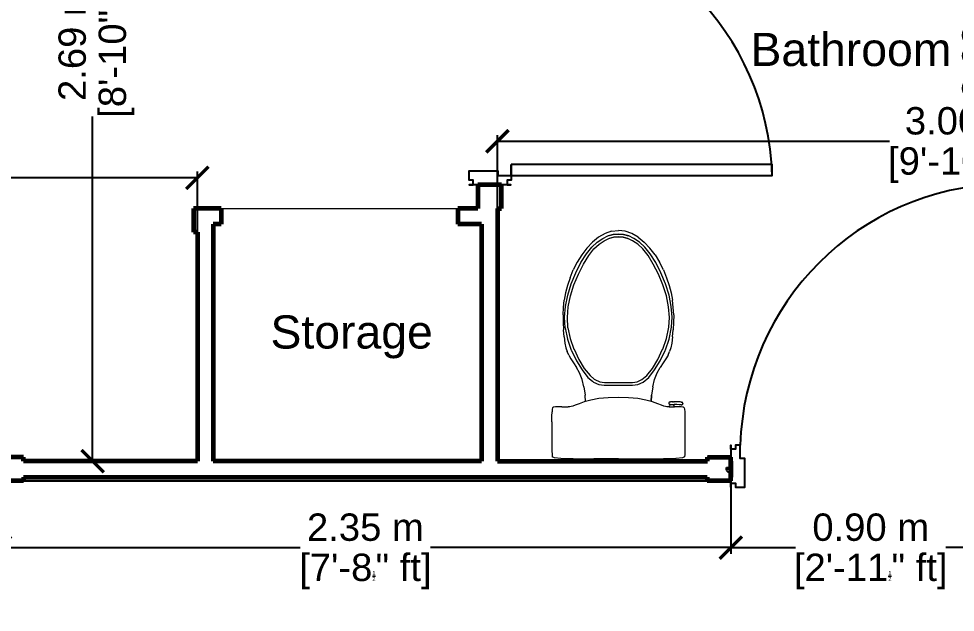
# Model space of a CAD drawing. Header units: metres. Extents: x 12.2 to 77.2, y 18.8 to 35.5.
# Drawn here: x 30.373 to 33.386, y 26.109 to 28.018 of the extents above; entities that cross this region are included whole.
import ezdxf

# ---------------------------------------------------------------- set-up
doc = ezdxf.new("R2010")
doc.units = ezdxf.units.M
doc.layers.get('Defpoints').update_dxf_attribs({"lineweight": 0})
for name, color, linetype, lineweight in [('0inne_gulv', 7, 'Continuous', 13), ('200', 7, 'Continuous', 0), ('A-WALL', 250, 'Continuous', 60)]:
    doc.layers.add(name, color=color, linetype=linetype, lineweight=lineweight)
doc.styles.get("Standard").update_dxf_attribs({"font": 'arial.ttf'})
doc.styles.add('TEXTS', font='swissl.ttf')
doc.dimstyles.new('Copy of DIMTEXT', dxfattribs={"dimscale": 0.3, "dimtxt": 0.22, "dimasz": 0.18, "dimexe": 0.05, "dimexo": 0.05, "dimgap": 0.05, "dimtad": 0, "dimzin": 1, "dimdsep": 46, "dimtxsty": 'TEXTS', "dimblk": 'ARCHTICK', "dimcen": 0.1, "dimclrd": 256, "dimclre": 6, "dimclrt": 7, "dimadec": 0, "dimazin": 0, "dimtfac": 0.15, "dimtix": 1, "dimtofl": 0, "dimtmove": 1, "dimatfit": 3, "dimldrblk": 'OPEN', "dimfxl": 1, "dimtolj": 1, "dimtzin": 0, "dimarcsym": 0})

# ---------------------------------------------------------------- blocks, each defined once
blk = doc.blocks.new('*U22')
blk.add_lwpolyline([(33.6, 1124.4, -0.396717), (966.4, 192)], format="xyb")
for points in [[(72, 192), (33.6, 192), (33.6, 1124.4), (72, 1124.4)], [(33.6, 192), (16.8, 192), (16.8, 192), (16.8, 192), (16.8, 192), (16.8, 177), (0, 177), (0, 190.9), (0, 40.9), (0, 55.9), (16.8, 55.9), (16.8, 40.9), (33.6, 40.9), (33.6, 40.9), (50, 40.9), (50, 144), (33.6, 144)], [(1000, 177), (1000, 192), (1000, 192), (1000, 40.9), (1000, 55.9), (983.2, 55.9), (983.2, 40.9), (966.4, 40.9), (966.4, 40.9), (950, 40.9), (950, 144), (966.4, 144), (966.4, 192), (983.2, 192), (983.2, 177)]]:
    blk.add_lwpolyline(points, close=True)
blk.add_lwpolyline([(33.6, 192), (72, 192)])
blk = doc.blocks.new('elongated toilet pl')
at = {"layer": '200'}
for p, q in [((19.64, 19.92), (19.71, 20.77)), ((19.71, 20.77), (19.88, 21.08)), ((20.19, 21.09), (19.88, 21.08)), ((20.69, 21.11), (20.19, 21.09)), ((21.33, 21.11), (20.69, 21.11)), ((22.09, 21.11), (21.33, 21.11)), ((23.78, 21.12), (22.09, 21.11)), ((24.61, 21.12), (23.78, 21.12)), ((24.61, 21.12), (25.36, 21.11)), ((25.36, 21.11), (25.94, 21.1)), ((26.31, 21.08), (25.94, 21.1)), ((26.5, 21.02), (26.31, 21.08)), ((26.58, 20.89), (26.5, 21.02)), ((26.61, 20.64), (26.58, 20.89)), ((26.62, 20.25), (26.61, 20.64)), ((19.64, 19.91), (19.62, 18.23)), ((19.64, 19.92), (19.64, 19.91)), ((26.62, 19.79), (26.62, 20.25)), ((26.62, 19.79), (26.63, 18.93)), ((33.62, 18.84), (34.09, 19.06)), ((34.62, 19.22), (34.09, 19.06)), ((35.26, 19.35), (34.62, 19.22)), ((36.08, 19.47), (35.26, 19.35)), ((36.08, 19.47), (37.02, 19.56)), ((38.03, 19.61), (37.02, 19.56)), ((39.07, 19.61), (38.03, 19.61)), ((39.07, 19.61), (40.07, 19.56)), ((40.07, 19.56), (41.05, 19.45)), ((42.04, 19.26), (41.05, 19.45)), ((43.05, 19), (42.04, 19.26)), ((19.62, 18.23), (19.61, 15.45)), ((26.63, 18.68), (26.63, 18.93)), ((26.66, 18.49), (26.63, 18.68)), ((26.72, 18.28), (26.66, 18.49)), ((26.85, 17.96), (26.72, 18.28)), ((27.05, 17.45), (26.85, 17.96)), ((31.21, 17.37), (31.96, 17.78)), ((32.59, 18.19), (31.96, 17.78)), ((33.14, 18.56), (32.59, 18.19)), ((33.62, 18.84), (33.14, 18.56)), ((37.31, 18.94), (37.31, 18.94)), ((44.09, 18.65), (43.05, 19)), ((44.09, 18.65), (45.15, 18.22)), ((46.19, 17.7), (45.15, 18.22)), ((27.29, 16.74), (27.05, 17.45)), ((27.34, 16.56), (27.29, 16.74)), ((27.34, 16.56), (28.19, 16.63)), ((27.53, 15.85), (27.34, 16.56)), ((28.19, 16.63), (28.2, 16.63)), ((29.32, 16.78), (28.2, 16.63)), ((29.32, 16.78), (30.34, 17.03)), ((30.34, 17.03), (31.21, 17.37)), ((31.21, 17.37), (31.21, 17.37)), ((47.18, 17.09), (46.19, 17.7)), ((48.1, 16.39), (47.18, 17.09)), ((19.6, 12.12), (19.61, 15.45)), ((27.73, 14.77), (27.53, 15.85)), ((30.37, 15.38), (30.38, 15.38)), ((48.1, 16.39), (48.91, 15.62)), ((49.58, 14.79), (48.91, 15.62)), ((27.85, 13.49), (27.73, 14.77)), ((50.08, 13.92), (49.58, 14.79)), ((27.89, 12.12), (27.85, 13.49)), ((50.38, 13.03), (50.08, 13.92)), ((50.38, 13.03), (50.48, 12.12)), ((19.6, 12.12), (19.61, 8.79)), ((27.85, 10.75), (27.89, 12.12)), ((50.38, 11.22), (50.48, 12.12)), ((27.73, 9.48), (27.85, 10.75)), ((49.58, 9.45), (50.08, 10.32)), ((50.08, 10.32), (50.38, 11.22)), ((27.53, 8.39), (27.73, 9.48)), ((49.58, 9.45), (48.91, 8.62)), ((19.61, 8.79), (19.62, 6.01)), ((27.29, 7.5), (27.34, 7.69)), ((27.34, 7.69), (27.53, 8.39)), ((28.19, 7.62), (27.34, 7.69)), ((27.34, 7.69), (28.19, 7.62)), ((28.2, 7.62), (28.19, 7.62)), ((28.19, 7.62), (28.2, 7.62)), ((29.32, 7.46), (28.2, 7.62)), ((47.18, 7.15), (48.1, 7.85)), ((48.1, 7.85), (48.91, 8.62)), ((26.85, 6.28), (27.05, 6.8)), ((27.05, 6.8), (27.29, 7.5)), ((29.32, 7.46), (30.34, 7.22)), ((30.34, 7.22), (31.21, 6.87)), ((31.21, 6.87), (31.96, 6.47)), ((32.59, 6.06), (31.96, 6.47)), ((45.15, 6.03), (46.19, 6.55)), ((47.18, 7.15), (46.19, 6.55)), ((19.62, 6.01), (19.64, 4.33)), ((26.63, 5.25), (26.62, 4.53)), ((26.63, 5.56), (26.66, 5.75)), ((26.63, 5.31), (26.63, 5.56)), ((26.63, 5.25), (26.63, 5.31)), ((26.63, 5.25), (26.83, 5.17)), ((26.66, 5.75), (26.72, 5.96)), ((26.72, 5.96), (26.85, 6.28)), ((26.93, 5.12), (26.83, 5.17)), ((26.93, 5.12), (26.94, 5.16)), ((26.93, 5.12), (26.93, 5.11)), ((26.93, 5.12), (26.93, 5.12)), ((26.93, 5.12), (26.93, 5.12)), ((26.93, 5.11), (26.94, 5.1)), ((26.94, 5.16), (26.96, 5.2)), ((26.94, 5.1), (26.94, 5.09)), ((26.94, 5.09), (26.94, 5.08)), ((26.94, 5.08), (26.94, 5.06)), ((26.99, 5.23), (26.96, 5.2)), ((27.02, 5.26), (26.99, 5.23)), ((26.99, 5.23), (26.99, 5.23)), ((27.07, 5.28), (27.02, 5.26)), ((27.12, 5.28), (27.07, 5.28)), ((27.17, 5.28), (27.12, 5.28)), ((27.22, 5.26), (27.17, 5.28)), ((27.25, 5.23), (27.22, 5.26)), ((27.25, 5.23), (27.28, 5.2)), ((27.25, 5.23), (27.25, 5.23)), ((27.28, 5.19), (27.28, 5.2)), ((27.28, 5.19), (27.29, 5.18)), ((27.29, 5.18), (27.29, 5.16)), ((27.29, 5.16), (27.3, 5.16)), ((27.3, 5.16), (27.31, 5.12)), ((27.31, 5.11), (27.31, 5.12)), ((27.31, 5.09), (27.31, 5.11)), ((27.31, 5.09), (27.31, 5.07)), ((33.14, 5.69), (32.59, 6.06)), ((33.62, 5.4), (33.14, 5.69)), ((33.62, 5.4), (34.09, 5.19)), ((34.62, 5.03), (34.09, 5.19)), ((43.05, 5.25), (42.04, 4.99)), ((44.09, 5.6), (43.05, 5.25)), ((45.15, 6.03), (44.09, 5.6)), ((19.64, 4.32), (19.64, 4.33)), ((19.71, 3.46), (19.64, 4.32)), ((26.61, 3.61), (26.62, 4)), ((26.62, 4.53), (26.83, 4.62)), ((26.62, 4.46), (26.62, 4.53)), ((26.62, 4), (26.62, 4.46)), ((26.93, 4.66), (26.83, 4.62)), ((26.88, 3.76), (26.89, 3.91)), ((26.89, 3.91), (26.92, 4.23)), ((26.92, 4.67), (26.92, 4.67)), ((26.92, 4.23), (26.94, 4.38)), ((26.94, 4.68), (26.93, 4.67)), ((26.93, 4.67), (26.93, 4.67)), ((26.93, 4.67), (26.93, 4.67)), ((26.93, 4.67), (26.93, 4.67)), ((26.93, 4.67), (26.93, 4.66)), ((26.93, 4.65), (26.93, 4.66)), ((26.93, 4.65), (26.93, 4.64)), ((26.93, 4.64), (26.93, 4.63)), ((26.93, 4.64), (26.93, 4.64)), ((26.93, 4.64), (26.93, 4.64)), ((26.93, 4.63), (26.94, 4.58)), ((26.94, 5.06), (26.94, 5.03)), ((26.94, 5.03), (26.94, 5.01)), ((26.94, 5.01), (26.94, 4.98)), ((26.94, 4.98), (26.95, 4.95)), ((26.95, 4.83), (26.94, 4.81)), ((26.94, 4.81), (26.94, 4.78)), ((26.94, 4.78), (26.94, 4.75)), ((26.94, 4.75), (26.94, 4.73)), ((26.94, 4.73), (26.94, 4.71)), ((26.94, 4.71), (26.94, 4.7)), ((26.94, 4.7), (26.94, 4.68)), ((26.94, 4.49), (26.94, 4.58)), ((26.94, 4.38), (26.94, 4.49)), ((26.95, 4.95), (26.95, 4.92)), ((26.95, 4.92), (26.95, 4.89)), ((26.95, 4.89), (26.95, 4.86)), ((26.95, 4.86), (26.95, 4.83)), ((27.28, 3.91), (27.29, 4.23)), ((27.28, 3.91), (27.28, 3.91)), ((27.28, 3.76), (27.28, 3.91)), ((27.29, 4.38), (27.3, 4.49)), ((27.29, 4.23), (27.29, 4.38)), ((27.31, 4.64), (27.3, 4.57)), ((27.3, 4.49), (27.3, 4.57)), ((27.31, 5.07), (27.31, 5.05)), ((27.32, 5.04), (27.31, 5.05)), ((27.31, 4.64), (27.32, 4.69)), ((27.32, 5.01), (27.32, 5.04)), ((27.32, 5.01), (27.32, 5.01)), ((27.32, 4.99), (27.32, 5.01)), ((27.32, 4.97), (27.32, 4.99)), ((27.32, 4.99), (27.32, 4.99)), ((27.32, 4.96), (27.32, 4.97)), ((27.32, 4.95), (27.32, 4.96)), ((27.32, 4.95), (27.32, 4.94)), ((27.32, 4.94), (27.32, 4.94)), ((27.32, 4.94), (27.32, 4.94)), ((27.32, 4.94), (27.32, 4.92)), ((27.32, 4.89), (27.32, 4.92)), ((27.32, 4.87), (27.32, 4.89)), ((27.32, 4.85), (27.32, 4.87)), ((27.32, 4.85), (27.32, 4.83)), ((27.32, 4.83), (27.32, 4.82)), ((27.32, 4.82), (27.32, 4.82)), ((27.32, 4.78), (27.32, 4.82)), ((27.32, 4.78), (27.32, 4.74)), ((27.32, 4.69), (27.32, 4.74)), ((35.26, 4.9), (34.62, 5.03)), ((36.08, 4.78), (35.26, 4.9)), ((36.08, 4.78), (37.02, 4.69)), ((38.03, 4.64), (37.02, 4.69)), ((39.07, 4.63), (38.03, 4.64)), ((39.07, 4.63), (40.07, 4.69)), ((40.07, 4.69), (41.05, 4.8)), ((42.04, 4.99), (41.05, 4.8)), ((19.88, 3.16), (19.71, 3.46)), ((20.19, 3.14), (19.88, 3.16)), ((20.69, 3.13), (20.19, 3.14)), ((21.33, 3.13), (20.69, 3.13)), ((22.09, 3.12), (21.33, 3.13)), ((23.78, 3.12), (22.09, 3.12)), ((24.61, 3.13), (23.78, 3.12)), ((25.36, 3.13), (24.61, 3.13)), ((25.94, 3.14), (25.36, 3.13)), ((26.31, 3.16), (25.94, 3.14)), ((26.5, 3.22), (26.31, 3.16)), ((26.5, 3.22), (26.58, 3.36)), ((26.58, 3.36), (26.61, 3.61)), ((26.88, 3.63), (26.88, 3.76)), ((26.88, 3.63), (26.88, 3.54)), ((26.9, 3.47), (26.88, 3.54)), ((26.94, 3.42), (26.9, 3.47)), ((27, 3.39), (26.94, 3.42)), ((27, 3.39), (27.07, 3.38)), ((27.07, 3.38), (27.07, 3.38)), ((27.14, 3.39), (27.08, 3.38)), ((27.14, 3.39), (27.2, 3.42)), ((27.2, 3.42), (27.24, 3.47)), ((27.24, 3.47), (27.26, 3.54)), ((27.27, 3.63), (27.26, 3.54)), ((27.27, 3.63), (27.28, 3.76))]:
    blk.add_line(p, q, dxfattribs=at)
for points in [[(37.29, 19.32), (35.78, 19.01), (34.3, 18.49), (34.25, 18.46), (32.85, 17.8), (31.61, 17.04), (30.59, 16.24), (30.08, 15.62), (29.98, 15.49), (29.66, 14.76), (29.55, 14.05), (29.55, 10.2), (29.66, 9.49), (29.98, 8.76), (30.59, 8.01), (31.61, 7.21), (32.85, 6.45), (34.25, 5.79), (34.32, 5.76)], [(37.29, 19.32), (38.74, 19.4), (40.22, 19.29), (41.73, 18.98), (43.26, 18.5), (44.75, 17.89), (46.13, 17.19), (47.31, 16.45), (48.23, 15.71), (48.92, 14.97), (49.42, 14.24), (49.74, 13.53), (49.94, 12.82), (50, 12.12), (49.94, 11.42), (49.75, 10.75)], [(37.31, 18.94), (38.73, 19.02), (40.17, 18.91), (41.63, 18.62), (43.13, 18.14), (44.59, 17.54), (45.94, 16.86), (47.09, 16.14), (47.98, 15.43), (48.63, 14.73), (49.08, 14.06), (49.38, 13.4), (49.56, 12.76), (49.62, 12.12), (49.56, 11.49), (49.38, 10.85)], [(37.31, 18.94), (35.88, 18.64), (34.44, 18.13), (34.41, 18.12), (33.03, 17.46), (31.83, 16.73), (30.86, 15.96), (30.38, 15.38), (30.3, 15.29), (30.02, 14.65), (29.93, 14.02), (29.93, 10.22), (30.02, 9.6), (30.3, 8.96), (30.86, 8.29), (31.82, 7.52), (33.03, 6.79), (34.41, 6.13), (34.44, 6.12)], [(34.32, 5.76), (35.78, 5.24), (37.38, 4.93), (38.74, 4.84), (40.22, 4.96), (41.73, 5.26), (43.26, 5.75), (44.75, 6.36), (46.13, 7.06), (47.31, 7.8), (48.23, 8.54), (48.92, 9.28), (49.42, 10.01), (49.74, 10.72), (49.94, 11.42), (50, 12.12), (49.94, 12.82), (49.75, 13.5)], [(34.44, 6.12), (35.88, 5.61), (37.42, 5.3), (38.73, 5.22), (40.17, 5.34), (41.63, 5.63), (43.13, 6.11), (44.59, 6.71), (45.94, 7.39), (47.09, 8.11), (47.98, 8.82), (48.63, 9.51), (49.08, 10.19), (49.38, 10.85), (49.56, 11.49), (49.62, 12.12), (49.56, 12.75), (49.38, 13.39)]]:
    blk.add_lwpolyline(points, dxfattribs=at)
blk = doc.blocks.new('*U17')
blk.add_lwpolyline([(33.6, 1124.4, -0.396717), (966.4, 192)], format="xyb")
for points in [[(72, 192), (33.6, 192), (33.6, 1124.4), (72, 1124.4)], [(33.6, 192), (16.8, 192), (16.8, 192), (16.8, 192), (16.8, 192), (16.8, 177), (0, 177), (0, 190.9), (0, 40.9), (0, 55.9), (16.8, 55.9), (16.8, 40.9), (33.6, 40.9), (33.6, 40.9), (50, 40.9), (50, 144), (33.6, 144)], [(1000, 177), (1000, 192), (1000, 192), (1000, 40.9), (1000, 55.9), (983.2, 55.9), (983.2, 40.9), (966.4, 40.9), (966.4, 40.9), (950, 40.9), (950, 144), (966.4, 144), (966.4, 192), (983.2, 192), (983.2, 177)]]:
    blk.add_lwpolyline(points, close=True)
blk.add_lwpolyline([(33.6, 192), (72, 192)])
blk = doc.blocks.new('_ArchTick')
at = {"color": 0, "linetype": 'ByBlock', "const_width": 0.15}
blk.add_lwpolyline([(-0.5, -0.5), (0.5, 0.5)], dxfattribs=at)
blk = doc.blocks.new('*D40')
at = {"layer": '0inne_gulv', "color": 6, "lineweight": -2, "transparency": 16777216}
for p, q in [((30.3128, 26.5116), (30.3128, 26.2973)), ((32.6638, 26.5116), (32.6638, 26.2973))]:
    blk.add_line(p, q, dxfattribs=at)
at = {"layer": '0inne_gulv', "lineweight": -2, "transparency": 16777216}
for p, q in [((30.3128, 26.3173), (31.2788, 26.3173)), ((32.6638, 26.3173), (31.6977, 26.3173))]:
    blk.add_line(p, q, dxfattribs=at)
at = {"layer": 'Defpoints', "color": 0, "transparency": 16777216}
for p in [(30.3128, 26.5316), (32.6638, 26.5316), (32.6638, 26.3173)]:
    blk.add_point(p, dxfattribs=at)
at = {"layer": '0inne_gulv', "lineweight": -2, "transparency": 16777216, "xscale": 0.072, "yscale": 0.072, "zscale": 0.072, "rotation": 180}
blk.add_blockref('_ArchTick', (30.3128, 26.3173), dxfattribs=at)
at = {"layer": '0inne_gulv', "lineweight": -2, "transparency": 16777216, "xscale": 0.072, "yscale": 0.072, "zscale": 0.072}
blk.add_blockref('_ArchTick', (32.6638, 26.3173), dxfattribs=at)
at = {"layer": '0inne_gulv', "color": 7, "transparency": 16777216, "char_height": 0.088, "attachment_point": 5, "style": 'TEXTS', "bg_fill": 3, "box_fill_scale": 1.1, "bg_fill_color": 256, "bg_fill_true_color": 13158600, "bg_fill_transparency": 0}
for s, insert in [('\\A1;2.35 m', (31.4883, 26.3825)), ('\\A1;[7\'-8{\\H0.15x;\\S1/2;}" ft]', (31.4883, 26.2407))]:
    blk.add_mtext(s, dxfattribs=dict(at, insert=insert))
blk = doc.blocks.new('_Open')
at = {"color": 0, "linetype": 'ByBlock', "lineweight": -2}
for p, q in [((-1, 0.167), (0, 0)), ((-1, -0.167), (0, 0)), ((0, 0), (-1, 0))]:
    blk.add_line(p, q, dxfattribs=at)
blk = doc.blocks.new('*D41')
at = {"layer": '0inne_gulv', "color": 6, "lineweight": -2, "transparency": 16777216}
for p, q in [((32.6638, 26.5116), (32.6638, 26.2973)), ((33.564, 26.5116), (33.564, 26.2973))]:
    blk.add_line(p, q, dxfattribs=at)
at = {"layer": '0inne_gulv', "lineweight": -2, "transparency": 16777216}
for p, q in [((32.6638, 26.3173), (32.8719, 26.3173)), ((33.564, 26.3173), (33.3559, 26.3173))]:
    blk.add_line(p, q, dxfattribs=at)
at = {"layer": 'Defpoints', "color": 0, "transparency": 16777216}
for p in [(32.6638, 26.5316), (33.564, 26.5316), (33.564, 26.3173)]:
    blk.add_point(p, dxfattribs=at)
at = {"layer": '0inne_gulv', "lineweight": -2, "transparency": 16777216, "xscale": 0.072, "yscale": 0.072, "zscale": 0.072, "rotation": 180}
blk.add_blockref('_ArchTick', (32.6638, 26.3173), dxfattribs=at)
at = {"layer": '0inne_gulv', "lineweight": -2, "transparency": 16777216, "xscale": 0.072, "yscale": 0.072, "zscale": 0.072}
blk.add_blockref('_ArchTick', (33.564, 26.3173), dxfattribs=at)
at = {"layer": '0inne_gulv', "color": 7, "transparency": 16777216, "insert": (33.1139, 26.3825), "char_height": 0.088, "attachment_point": 5, "style": 'TEXTS', "bg_fill": 3, "box_fill_scale": 1.1, "bg_fill_color": 256, "bg_fill_true_color": 13158600, "bg_fill_transparency": 0}
blk.add_mtext('\\A1;0.90 m', dxfattribs=at)
at = {"layer": '0inne_gulv', "color": 7, "transparency": 16777216, "insert": (33.1139, 26.2407), "char_height": 0.088, "attachment_point": 5, "style": 'TEXTS', "bg_fill": 3, "box_fill_scale": 1.1, "bg_fill_color": 256, "bg_fill_true_color": 13158600, "bg_fill_transparency": 0}
blk.add_mtext('\\A1;[2\'-11{\\H0.15x;\\S1/2;}" ft]', dxfattribs=at)
blk = doc.blocks.new('*D48')
at = {"layer": '0inne_gulv', "color": 6, "lineweight": -2, "transparency": 16777216}
for p, q in [((30.6326, 29.2875), (30.5909, 29.2875)), ((30.6326, 26.5951), (30.5909, 26.5951))]:
    blk.add_line(p, q, dxfattribs=at)
at = {"layer": '0inne_gulv', "lineweight": -2, "transparency": 16777216}
for p, q in [((30.6109, 29.2875), (30.6109, 28.1788)), ((30.6109, 26.5951), (30.6109, 27.7038))]:
    blk.add_line(p, q, dxfattribs=at)
at = {"layer": 'Defpoints', "color": 0, "transparency": 16777216}
for p in [(30.6526, 29.2875), (30.6109, 26.5951), (30.6526, 26.5951)]:
    blk.add_point(p, dxfattribs=at)
at = {"layer": '0inne_gulv', "lineweight": -2, "transparency": 16777216, "xscale": 0.072, "yscale": 0.072, "zscale": 0.072}
for p, rotation in [((30.6109, 29.2875), 90), ((30.6109, 26.5951), 270)]:
    blk.add_blockref('_ArchTick', p, dxfattribs=dict(at, rotation=rotation))
at = {"layer": '0inne_gulv', "color": 7, "transparency": 16777216, "insert": (30.5456, 27.9413), "char_height": 0.088, "attachment_point": 5, "rotation": 90, "style": 'TEXTS', "bg_fill": 3, "box_fill_scale": 1.1, "bg_fill_color": 256, "bg_fill_true_color": 13158600, "bg_fill_transparency": 0}
blk.add_mtext('\\A1;2.69 m', dxfattribs=at)
at = {"layer": '0inne_gulv', "color": 7, "transparency": 16777216, "insert": (30.6875, 27.9413), "char_height": 0.088, "attachment_point": 5, "rotation": 90, "style": 'TEXTS', "bg_fill": 3, "box_fill_scale": 1.1, "bg_fill_color": 256, "bg_fill_true_color": 13158600, "bg_fill_transparency": 0}
blk.add_mtext('\\A1;[8\'-10" ft]', dxfattribs=at)
blk = doc.blocks.new('*D49')
at = {"layer": '0inne_gulv', "color": 6, "lineweight": -2, "transparency": 16777216}
for p, q in [((28.5602, 27.1463), (28.5602, 27.5263)), ((30.9478, 27.1463), (30.9478, 27.5263))]:
    blk.add_line(p, q, dxfattribs=at)
at = {"layer": '0inne_gulv', "lineweight": -2, "transparency": 16777216}
for p, q in [((28.5602, 27.5063), (29.5165, 27.5063)), ((30.9478, 27.5063), (29.9915, 27.5063))]:
    blk.add_line(p, q, dxfattribs=at)
at = {"layer": 'Defpoints', "color": 0, "transparency": 16777216}
for p in [(30.9478, 27.5063), (28.5602, 26.9796), (30.9478, 26.9634)]:
    blk.add_point(p, dxfattribs=at)
at = {"layer": '0inne_gulv', "lineweight": -2, "transparency": 16777216, "xscale": 0.072, "yscale": 0.072, "zscale": 0.072, "rotation": 180}
blk.add_blockref('_ArchTick', (28.5602, 27.5063), dxfattribs=at)
at = {"layer": '0inne_gulv', "lineweight": -2, "transparency": 16777216, "xscale": 0.072, "yscale": 0.072, "zscale": 0.072}
blk.add_blockref('_ArchTick', (30.9478, 27.5063), dxfattribs=at)
at = {"layer": '0inne_gulv', "color": 7, "transparency": 16777216, "insert": (29.754, 27.5715), "char_height": 0.088, "attachment_point": 5, "style": 'TEXTS', "bg_fill": 3, "box_fill_scale": 1.1, "bg_fill_color": 256, "bg_fill_true_color": 13158600, "bg_fill_transparency": 0}
blk.add_mtext('\\A1;2.39 m', dxfattribs=at)
at = {"layer": '0inne_gulv', "color": 7, "transparency": 16777216, "insert": (29.754, 27.4297), "char_height": 0.088, "attachment_point": 5, "style": 'TEXTS', "bg_fill": 3, "box_fill_scale": 1.1, "bg_fill_color": 256, "bg_fill_true_color": 13158600, "bg_fill_transparency": 0}
blk.add_mtext('\\A1;[7\'-10" ft]', dxfattribs=at)
blk = doc.blocks.new('*D51')
at = {"layer": '0inne_gulv', "color": 6, "lineweight": -2, "transparency": 16777216}
for p, q in [((33.5818, 29.2875), (33.4978, 29.2875)), ((33.5818, 26.6078), (33.4978, 26.6078))]:
    blk.add_line(p, q, dxfattribs=at)
at = {"layer": '0inne_gulv', "lineweight": -2, "transparency": 16777216}
for p, q in [((33.5178, 29.2875), (33.5178, 28.1571)), ((33.5178, 26.6078), (33.5178, 27.7382))]:
    blk.add_line(p, q, dxfattribs=at)
at = {"layer": 'Defpoints', "color": 0, "transparency": 16777216}
for p in [(33.6018, 29.2875), (33.5178, 26.6078), (33.6018, 26.6078)]:
    blk.add_point(p, dxfattribs=at)
at = {"layer": '0inne_gulv', "lineweight": -2, "transparency": 16777216, "xscale": 0.072, "yscale": 0.072, "zscale": 0.072}
for p, rotation in [((33.5178, 29.2875), 90), ((33.5178, 26.6078), 270)]:
    blk.add_blockref('_ArchTick', p, dxfattribs=dict(at, rotation=rotation))
at = {"layer": '0inne_gulv', "color": 7, "transparency": 16777216, "char_height": 0.088, "attachment_point": 5, "rotation": 90, "style": 'TEXTS', "bg_fill": 3, "box_fill_scale": 1.1, "bg_fill_color": 256, "bg_fill_true_color": 13158600, "bg_fill_transparency": 0}
for s, insert in [('\\A1;[8\'-9{\\H0.15x;\\S1/2;}" ft]', (33.5944, 27.9477)), ('\\A1;2.68 m', (33.4526, 27.9477))]:
    blk.add_mtext(s, dxfattribs=dict(at, insert=insert))
blk = doc.blocks.new('*D52')
at = {"layer": '0inne_gulv', "color": 6, "lineweight": -2, "transparency": 16777216}
for p, q in [((31.913, 27.2639), (31.913, 27.6439)), ((34.9102, 27.2639), (34.9102, 27.6439))]:
    blk.add_line(p, q, dxfattribs=at)
at = {"layer": '0inne_gulv', "lineweight": -2, "transparency": 16777216}
for p, q in [((31.913, 27.6239), (33.1741, 27.6239)), ((34.9102, 27.6239), (33.6491, 27.6239))]:
    blk.add_line(p, q, dxfattribs=at)
at = {"layer": 'Defpoints', "color": 0, "transparency": 16777216}
for p in [(34.9102, 27.6239), (31.913, 27.1277), (34.9102, 27.1277)]:
    blk.add_point(p, dxfattribs=at)
at = {"layer": '0inne_gulv', "lineweight": -2, "transparency": 16777216, "xscale": 0.072, "yscale": 0.072, "zscale": 0.072, "rotation": 180}
blk.add_blockref('_ArchTick', (31.913, 27.6239), dxfattribs=at)
at = {"layer": '0inne_gulv', "lineweight": -2, "transparency": 16777216, "xscale": 0.072, "yscale": 0.072, "zscale": 0.072}
blk.add_blockref('_ArchTick', (34.9102, 27.6239), dxfattribs=at)
at = {"layer": '0inne_gulv', "color": 7, "transparency": 16777216, "insert": (33.4116, 27.6892), "char_height": 0.088, "attachment_point": 5, "style": 'TEXTS', "bg_fill": 3, "box_fill_scale": 1.1, "bg_fill_color": 256, "bg_fill_true_color": 13158600, "bg_fill_transparency": 0}
blk.add_mtext('\\A1;3.00 m', dxfattribs=at)
at = {"layer": '0inne_gulv', "color": 7, "transparency": 16777216, "insert": (33.4116, 27.5473), "char_height": 0.088, "attachment_point": 5, "style": 'TEXTS', "bg_fill": 3, "box_fill_scale": 1.1, "bg_fill_color": 256, "bg_fill_true_color": 13158600, "bg_fill_transparency": 0}
blk.add_mtext('\\A1;[9\'-10" ft]', dxfattribs=at)

msp = doc.modelspace()

# ---------------------------------------------------------------- linework, layer by layer
for p, q in [((32.5876, 26.6078), (32.5891, 26.6078)), ((32.5876, 26.5951), (32.5876, 26.6078)), ((32.6503, 26.575), (32.6622, 26.575)), ((32.6503, 26.571), (32.6503, 26.575)), ((32.6638, 26.5785), (32.6622, 26.5785)), ((32.6622, 26.575), (32.6622, 26.5785)), ((32.6622, 26.575), (32.6622, 26.571)), ((32.6638, 26.5951), (32.664, 26.5951)), ((32.664, 26.577), (32.6638, 26.577)), ((32.6497, 26.57), (32.6495, 26.5694)), ((32.6495, 26.5675), (32.6495, 26.5694)), ((32.6495, 26.5675), (32.6497, 26.5665)), ((32.6497, 26.57), (32.6501, 26.5704)), ((32.6497, 26.5665), (32.6501, 26.5655)), ((32.6501, 26.5704), (32.6507, 26.5706)), ((32.6501, 26.5655), (32.6507, 26.5646)), ((32.6503, 26.571), (32.6622, 26.571)), ((32.6622, 26.5706), (32.6507, 26.5706)), ((32.6558, 26.5595), (32.6507, 26.5646)), ((32.6576, 26.5584), (32.6558, 26.5595)), ((32.6576, 26.5584), (32.6596, 26.5579)), ((32.6622, 26.5579), (32.6596, 26.5579)), ((32.6622, 26.571), (32.6622, 26.5706)), ((32.6622, 26.5579), (32.6622, 26.5706)), ((32.6622, 26.5579), (32.6622, 26.5531)), ((32.6638, 26.5531), (32.6622, 26.5531)), ((32.664, 26.5547), (32.6638, 26.5547)), ((30.389, 26.5316), (32.5876, 26.5316))]:
    msp.add_line(p, q)
at = {"layer": '0inne_gulv'}
msp.add_line((31.024, 27.4079), (31.786, 27.4079), dxfattribs=at)
at = {"layer": 'A-WALL'}
for p, q in [((31.8495, 27.4841), (31.8495, 27.4079)), ((31.9257, 27.4841), (31.8495, 27.4841)), ((31.9257, 27.4079), (31.9257, 27.4841)), ((31.024, 27.4079), (30.9351, 27.4079)), ((30.9351, 27.4079), (30.9351, 27.3317)), ((31.024, 27.4079), (31.024, 27.3571)), ((31.786, 27.4079), (31.786, 27.3571)), ((31.8495, 27.4079), (31.786, 27.4079)), ((31.913, 27.4079), (31.9257, 27.4079)), ((31.913, 27.4079), (31.913, 26.5951)), ((30.9986, 27.3571), (30.9986, 26.5951)), ((31.024, 27.3571), (30.9986, 27.3571)), ((31.8622, 27.3571), (31.786, 27.3571)), ((31.8622, 27.3571), (31.8622, 26.5951)), ((30.9478, 27.3317), (30.9351, 27.3317)), ((30.9478, 27.3317), (30.9478, 26.5951)), ((30.389, 26.6078), (30.3128, 26.6078)), ((30.389, 26.5951), (30.389, 26.6078)), ((32.5891, 26.6078), (32.6638, 26.6078)), ((32.5891, 26.5951), (32.5891, 26.6078)), ((32.6638, 26.5951), (32.6638, 26.6078)), ((30.9478, 26.5951), (30.389, 26.5951)), ((31.8622, 26.5951), (30.9986, 26.5951)), ((31.913, 26.5951), (32.0123, 26.5951)), ((32.0123, 26.5951), (32.5876, 26.5951)), ((32.5876, 26.5951), (32.5891, 26.5951)), ((32.6638, 26.5785), (32.6638, 26.5951)), ((32.6638, 26.577), (32.6638, 26.5785)), ((32.6638, 26.5547), (32.6638, 26.577)), ((32.664, 26.5951), (32.664, 26.577)), ((32.664, 26.577), (32.664, 26.5766)), ((32.664, 26.5766), (32.664, 26.5551)), ((30.389, 26.5443), (32.5876, 26.5443)), ((30.389, 26.5443), (30.389, 26.5316)), ((32.5876, 26.5443), (32.5876, 26.5316)), ((32.6638, 26.5531), (32.6638, 26.5547)), ((32.6638, 26.5316), (32.6638, 26.5531)), ((32.664, 26.5551), (32.664, 26.5547)), ((32.664, 26.5547), (32.664, 26.5443)), ((30.389, 26.5316), (30.3128, 26.5316)), ((32.6638, 26.5316), (32.5876, 26.5316))]:
    msp.add_line(p, q, dxfattribs=at)

# ---------------------------------------------------------------- block references
for name, p, xscale, yscale, zscale, rotation in [('*U17', (31.7848, 27.4841), -0.0009000000000045201, 0.0009000000000045201, 0.0009000000000045201, 270), ('elongated toilet pl', (32.5902, 26.1373), 0.02376609409215613, 0.02376609409215613, 0.02376609409215613, 90.00000000027985)]:
    msp.add_blockref(name, p, dxfattribs=dict(xscale=xscale, yscale=yscale, zscale=zscale, rotation=rotation))
at = {"xscale": -0.0009000000000045201, "yscale": 0.0009000000000045201, "zscale": 0.0009000000000045201}
msp.add_blockref('*U22', (33.564, 26.4744), dxfattribs=at)

# ---------------------------------------------------------------- texts
at = {"char_height": 0.10674, "width": 1.108124, "attachment_point": 2}
for s, insert in [('Bathroom', (33.0503, 27.9726)), ('Storage', (31.4441, 27.0642))]:
    msp.add_mtext(s, dxfattribs=dict(at, insert=insert))

# ---------------------------------------------------------------- next in the draw order: dimensions: what is measured, and where the dimension line sits
at = {"layer": '0inne_gulv'}
for base, p1, p2, picture, middle in [((30.6109, 26.5951), (30.6526, 29.2875), (30.6526, 26.5951), '*D48', (30.6109, 27.9413)), ((33.5178, 26.6078), (33.6018, 29.2875), (33.6018, 26.6078), '*D51', (33.5178, 27.9477))]:
    dim = msp.add_linear_dim(base=base, p1=p1, p2=p2, angle=90, dimstyle='Copy of DIMTEXT', override={"dimscale": 0.4, "dimpost": ' m\\X', "dimfxl": 0.9, "dimfxlon": 1, "dimtfill": 1}, dxfattribs=at)
    dim.commit()
    dim.dimension.update_dxf_attribs({"geometry": picture, "text_midpoint": middle})
dim = msp.add_linear_dim(base=(32.6638, 26.3173), p1=(30.3128, 26.5316), p2=(32.6638, 26.5316), dimstyle='Copy of DIMTEXT', override={"dimscale": 0.4, "dimpost": ' m\\X', "dimfxl": 0.9, "dimfxlon": 1, "dimtfill": 1}, dxfattribs=at)
dim.commit()
dim.dimension.update_dxf_attribs({"geometry": '*D40', "text_midpoint": (31.4883, 26.3173)})

# ---------------------------------------------------------------- next in the draw order: dimensions: what is measured, and where the dimension line sits
for base, p1, p2, picture, middle in [((34.9102, 27.6239), (31.913, 27.1277), (34.9102, 27.1277), '*D52', (33.4116, 27.6239)), ((30.9478, 27.5063), (28.5602, 26.9796), (30.9478, 26.9634), '*D49', (29.754, 27.5063)), ((33.564, 26.3173), (32.6638, 26.5316), (33.564, 26.5316), '*D41', (33.1139, 26.3173))]:
    dim = msp.add_linear_dim(base=base, p1=p1, p2=p2, dimstyle='Copy of DIMTEXT', override={"dimscale": 0.4, "dimpost": ' m\\X', "dimfxl": 0.9, "dimfxlon": 1, "dimtfill": 1}, dxfattribs=at)
    dim.commit()
    dim.dimension.update_dxf_attribs({"geometry": picture, "text_midpoint": middle})

doc.saveas('drawing.dxf')
